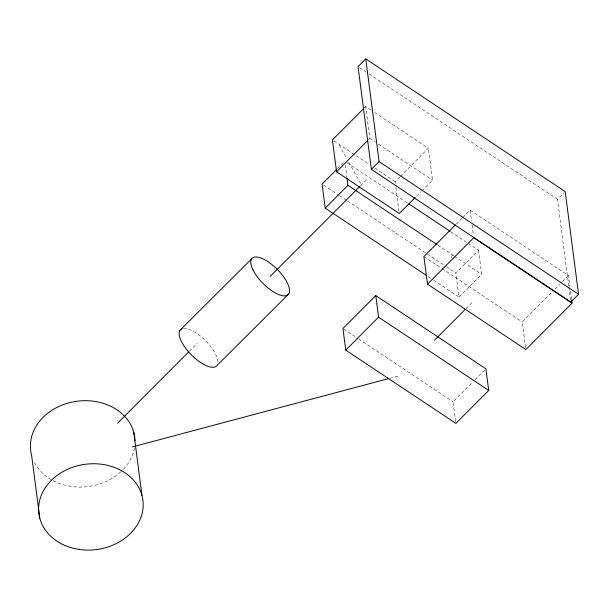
<?xml version="1.0" encoding="UTF-8"?>
<svg xmlns="http://www.w3.org/2000/svg" width="609" height="609" viewBox="0 0 609 609"><rect width="100%" height="100%" fill="white"/><g stroke="black" fill="none" stroke-linecap="round" stroke-linejoin="round"><path stroke-width="0.46" stroke-dasharray="3.04 2.28" d="M451.558 258.132L452.19 254.707M364.334 107.877L365.666 106.545L371.155 110.191M337.462 168.632L344.138 161.933M368.475 139.766L369.808 138.426L365.666 106.545M189.315 351.248L197.331 343.194M360.574 185.722L367.265 179.008M395.378 183.499L395.134 181.619L399.786 176.953M400.456 176.283L428.378 148.261L371.939 110.716M416.564 196.159L421.215 191.485M421.885 190.823L432.519 180.15L428.378 148.261M456.065 224.257L462.094 218.205M462.764 217.535L470.133 210.143L568.441 275.542L569.879 286.595M478.567 250.246L481.696 274.332L458.996 297.116L455.867 273.022L478.567 250.246L469.067 243.927M568.768 286.017L557.501 199.303L563.926 192.863M466.06 308.542L473.391 301.189M525.575 347.709L522.225 321.917L552.371 291.673M555.05 288.986L559.74 284.281M562.419 281.594L568.441 275.542M455.623 421.512L453.066 401.78L472.5 382.277M475.18 379.582L484.558 370.173M389.745 378.311L398.933 375.86M359.63 67.668L365.956 71.877M369.123 73.986L557.501 199.303M369.808 138.426L375.296 142.08M378.433 144.166L432.519 180.15M333.991 140.945L369.267 164.415M374.756 168.061L395.134 181.619M347.176 162.839L408.121 203.383M450.866 231.816L468.275 243.402M437.97 245.244L453.743 255.742M454.52 256.252L481.696 274.332M323.683 185.09L338.726 195.101M339.517 195.626L346.635 200.361M347.427 200.894L426.582 253.542M427.373 254.067L445.575 266.179M446.367 266.704L455.867 273.022M423.917 256.518L441.221 268.029M442.005 268.554L522.225 321.917M428.127 276.585L432.877 279.744M433.669 280.269L458.996 297.116M343.72 329.035L357.879 338.459M358.671 338.977L453.066 401.78M339.137 144.927L346.963 158.926M348.797 162.222L361.221 184.458M570.481 291.201L571.554 299.491M568.89 286.961L570.603 300.161M470.133 210.143L471.564 221.196M472.044 224.881L473.36 235.013M395.865 187.245L399.032 211.627M345.288 164.963L346.848 177.013M183.537 328.411A25.601 10.01 45.1 0 1 205.385 340.538A25.601 10.01 45.1 0 1 217.938 362.576M134.46 447.942A52.45 43.018 -7.4 0 1 121.435 471.229M120.772 471.853A52.45 43.018 -7.4 0 1 33.525 460.632"/><path stroke-width="0.91" d="M365.743 58.883L358.046 66.617L371.383 169.355L570.846 302.041L578.55 294.314L565.205 191.576L365.743 58.883L379.087 161.621L578.55 294.314M363.672 108.547L332.423 139.903L336.564 171.784L399.276 213.508L415.231 197.491M336.792 169.302L322.1 184.04L325.229 208.133L426.544 275.527M336.564 171.784L367.813 140.428M325.229 208.133L347.937 185.349L346.97 177.935M117.628 423.179L188.645 351.918M371.383 169.355L379.087 161.621M270.175 276.433L359.904 186.392M375.776 295.563L342.936 328.51L345.745 350.122L455.867 423.384L488.707 390.438L485.898 368.826L375.776 295.563L378.577 317.175L488.707 390.438M455.395 224.927L423.917 256.518L427.503 284.152L525.818 349.551L572.034 303.175L571.676 300.412M345.745 350.122L378.577 317.175M427.503 284.152L473.718 237.776L572.034 303.175M434.461 340.256L465.398 309.212M179.959 330.314L251.601 258.909M288.75 293.957L217.108 365.362A25.601 10.01 45.1 0 1 190.51 353.943A25.601 10.01 45.1 0 1 182.061 328.723M132.359 446.915L388.824 378.554M408.913 203.908L450.074 231.291M347.937 185.349L437.178 244.719M133.782 432.436L141.973 495.498M39.813 518.358L31.622 455.296A52.45 43.018 -7.4 0 1 76.521 401.293A52.45 43.018 -7.4 0 1 135 440.794M253.047 270.031A25.601 10.01 45.1 0 0 286.649 295.548A25.601 10.01 45.1 0 0 270.83 263.72A25.601 10.01 45.1 0 0 253.047 270.031M62.735 544.461A52.45 43.018 -7.4 0 0 143.145 506.665A52.45 43.018 -7.4 0 0 66.8 469.653A52.45 43.018 -7.4 0 0 62.735 544.461"/></g></svg>
